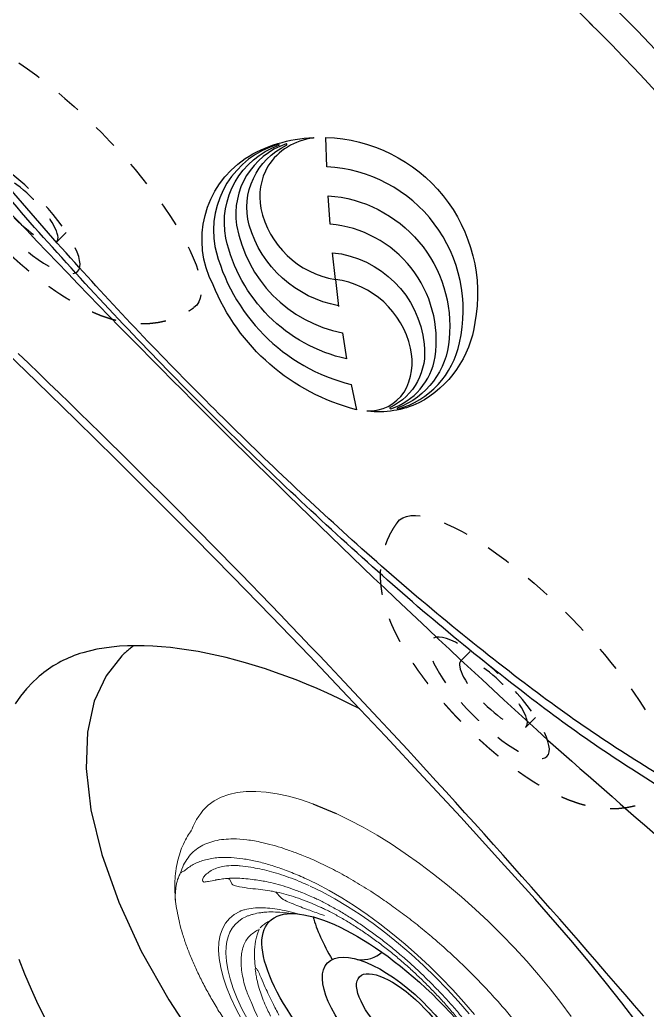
# Model space of a CAD drawing. Extents: x 938 to 1038, y 781 to 934.
# Drawn here: x 1022.779 to 1025.887, y 873.595 to 878.503 of the extents above; entities that cross this region are included whole.
import ezdxf

# ---------------------------------------------------------------- set-up
doc = ezdxf.new("R2010")
doc.units = 0
doc.header["$MEASUREMENT"] = 0
doc.linetypes.add('HIDDEN', pattern=[0.1875, 0.0625, -0.0625, 0.0625])
doc.linetypes.add('SLD-Solid', pattern=[0])
for name, color, linetype in [('1', 4, 'Continuous'), ('1_CYAN', 4, 'Continuous'), ('2', 2, 'Continuous'), ('DIM', 3, 'Continuous')]:
    doc.layers.add(name, color=color, linetype=linetype)

# ---------------------------------------------------------------- blocks, each defined once
blk = doc.blocks.new('MINIHIDDEN')
at = {"layer": '1', "color": 3, "linetype": 'HIDDEN', "ltscale": 2}
for p, q in [((131.4462945068503, 42.80529834674526), (131.5114103910273, 42.79879163845914)), ((131.4005567605983, 42.34757784407161), (131.4656726447753, 42.34107113578551))]:
    blk.add_line(p, q, dxfattribs=at)
at = {"layer": '1', "color": 3, "linetype": 'HIDDEN', "ltscale": 2, "extrusion": (-5.088821375757886e-18, -2.738530061285293e-17, -1)}
blk.add_ellipse((131.6896725948608, 42.54983335326187), major_axis=(-0.09346409016709811, -0.9353418967678265), ratio=0.2875604840019277, start_param=3.096514190688376, end_param=6.328263770081, dxfattribs=at)
at = {"layer": '1', "color": 3, "linetype": 'HIDDEN', "ltscale": 2, "extrusion": (5.950113185854226e-18, 8.308683871567985e-17, -1)}
blk.add_ellipse((131.3942375244912, 42.57935471881918), major_axis=(-0.04049106464417648, -0.40521433567397), ratio=0.2875604840019278, start_param=4.355360367553329, end_param=10.63854567473291, dxfattribs=at)
at = {"layer": '1', "color": 3, "linetype": 'HIDDEN', "ltscale": 2, "extrusion": (4.306459050481783e-19, 2.785076905141347e-17, -1)}
blk.add_ellipse((131.4234256337242, 42.57643809540841), major_axis=(-0.02286887312599209, -0.2288602513368086), ratio=0.2875604840019276, start_param=1.213767713963539, end_param=7.496953021143125, dxfattribs=at)
at = {"layer": '1', "color": 3, "linetype": 'HIDDEN', "ltscale": 2}
blk.add_open_spline([(131.7709212088081, 43.48543621644918), (131.7360623575119, 43.48199886064131), (131.7026269291418, 43.47587104587191), (131.6710231360172, 43.46743705934854), (131.6415082677996, 43.45712121686404), (131.6091481397732, 43.44291519743562), (131.5799200226082, 43.42725729804206), (131.5536548628504, 43.41066767904343), (131.5300924417111, 43.39354026525722), (131.5007016513068, 43.36883152703172), (131.4753061069868, 43.34407502044656), (131.4531461165772, 43.31950068037697), (131.4335876564169, 43.29517944725777), (131.4080378927159, 43.25911036809531), (131.3859424501622, 43.22334125994764), (131.3664246693029, 43.18759780142429), (131.3488889545824, 43.15162836431335), (131.3329305805217, 43.11523021910506), (131.3106162748087, 43.05740591372371), (131.2908275036979, 42.99785832774261), (131.2732112274866, 42.93647541875396), (131.2575845761519, 42.87331329331055), (131.243863331828, 42.80855078371577), (131.2345829888295, 42.75778650127099), (131.2264164931116, 42.70637837224142), (131.2193729991172, 42.65448881186315), (131.2134662244138, 42.60229012554064), (131.2087127395925, 42.5499595995887), (131.2045233060933, 42.48659616275672), (131.2020927752695, 42.42360594207098), (131.2014633799143, 42.36127193812366), (131.2026876743313, 42.2998383879948), (131.2052588170659, 42.24815388210541), (131.2093020163785, 42.19733648969137), (131.2149115874394, 42.14739892970458), (131.2222309230184, 42.09827736510528), (131.231483527232, 42.04980702420093), (131.2438403853086, 41.99866169111174), (131.2594911987342, 41.94734945901188), (131.2796343076274, 41.89505273579533), (131.2982885014, 41.85570403176352), (131.3216465371642, 41.81488125607446), (131.3515135131391, 41.77237506733923), (131.3798419206716, 41.73936075607152), (131.4145189544092, 41.70617844295241), (131.4451517948044, 41.6820986145058), (131.4803239216563, 41.65939511750637), (131.5200978307526, 41.63911123944124), (131.5640894737118, 41.62244053379451), (131.5841829216841, 41.61665277924325)], degree=1, knots=[1.258846176864954, 1.258846176864954, 1.284049785363782, 1.30925339386261, 1.334457002361438, 1.359660610860266, 1.38976431999882, 1.419868029137374, 1.449971738275929, 1.480075447414483, 1.522807016465091, 1.565538585515698, 1.608270154566305, 1.651001723616912, 1.715116318226105, 1.779230912835296, 1.843345507444488, 1.907460102053681, 1.971574696662873, 2.071336734999626, 2.171098773336379, 2.270860811673133, 2.370622850009886, 2.470384888346639, 2.54715961707554, 2.623934345804441, 2.700709074533342, 2.777483803262244, 2.854258531991145, 2.947333969056945, 3.040409406122745, 3.133484843188545, 3.226560280254345, 3.306164335394391, 3.385768390534436, 3.465372445674482, 3.544976500814527, 3.624580555954572, 3.709200410252933, 3.793820264551292, 3.878440118849652, 3.940150456469474, 4.001860794089295, 4.063571131709116, 4.110155533564104, 4.156739935419091, 4.191384198304789, 4.226028461190486, 4.260672724076183, 4.295316986961882, 4.310281904651913, 4.310281904651913], dxfattribs=at)
blk = doc.blocks.new('*E22')
at = {"layer": '1', "color": 3, "linetype": 'SLD-Solid', "lineweight": 15}
blk.add_arc((2.108557158079378, -2.062281653934321), 0.004702238498693764, 145.5763701272719, 153.9577264641117, dxfattribs=at)
blk = doc.blocks.new('MIDJET')
at = {"layer": '1', "color": 3, "linetype": 'SLD-Solid', "lineweight": 15}
for p, q in [((-0.6781520544470823, 1.325847308838661), (-0.7158455762330647, 1.312133774495891)), ((-0.6367995654961618, 1.335238558751698), (-0.6781520544470823, 1.325847308838661)), ((-0.5919542460812863, 1.340270002507836), (-0.6367995654961618, 1.335238558751698)), ((-0.5437959938340668, 1.340921270170654), (-0.5919542460812863, 1.340270002507836)), ((-0.4925182228356348, 1.337189817831913), (-0.5437959938340668, 1.340921270170654)), ((-0.4383267202460246, 1.329090598589275), (-0.4925182228356348, 1.337189817831913)), ((-0.3814391073740637, 1.316656226751604), (-0.4383267202460246, 1.329090598589275)), ((-0.7497288819793368, 1.294153145349298), (-0.7796659567653208, 1.271977501424601)), ((-0.7158455762330647, 1.312133774495891), (-0.7497288819793368, 1.294153145349298)), ((-0.3220836937811669, 1.299936502326787), (-0.3814391073740637, 1.316656226751604)), ((-0.2604987630922011, 1.278998550980475), (-0.3220836937811669, 1.299936502326787)), ((-0.8164400821045064, 1.231706506393635), (-0.8261505989521964, 1.218251254683636)), ((-0.8055365974879933, 1.245695907501343), (-0.8164400821045064, 1.231706506393635)), ((-0.7796659567653208, 1.271977501424601), (-0.8055365974879933, 1.245695907501343)), ((-0.07916177500534616, 1.19913128945926), (-0.1456321948490569, 1.231332416440353)), ((-0.8369244809885998, 1.201993720813363), (-0.8543357425184226, 1.167898360743166)), ((-0.8256040801540365, 1.217790255286275), (-0.8369244809885998, 1.201993720813363)), ((-0.01143703298683363, 1.163116611808704), (-0.07916177500534616, 1.19913128945926)), ((-0.8543357425184226, 1.167898360743166), (-0.860690199243237, 1.151540566126542)), ((0.05727016776930327, 1.123432953348257), (-0.01143703298683363, 1.163116611808704)), ((0.1266839647929601, 1.080239730139184), (0.05727016776930327, 1.123432953348257)), ((0.1965257021402067, 1.033710267848548), (0.1266839647929601, 1.080239730139184)), ((0.2665150688487188, 0.9840313293248926), (0.1965257021402067, 1.033710267848548)), ((0.3363710481846596, 0.9314023328446979), (0.2665150688487188, 0.9840313293248926)), ((-0.6737797578453666, 0.9068527819475065), (-0.6766367541624305, 0.9064904840683994)), ((-0.6625879960889591, 0.8832443342654699), (-0.6737797578453666, 0.9068527819475065)), ((-0.3007123949947683, 0.9108167950045356), (-0.2409272785444472, 0.8820085267368114)), ((0.4058131851186815, 0.8760346807066526), (0.3363710481846596, 0.9314023328446979)), ((-0.4202750229740531, 0.8148805614745953), (-0.4447872383875975, 0.8413058480143718)), ((-0.2748332697441427, 0.8719968570842411), (-0.2143259735345566, 0.8424302796437075)), ((-0.2409272785444472, 0.8820085267368114), (-0.1798898275953889, 0.849391944359823)), ((-0.2143259735345566, 0.8424302796437075), (-0.1525254817430906, 0.8088024284014494)), ((-0.1798898275953889, 0.849391944359823), (-0.117901452170905, 0.813128096480952)), ((0.4745627704948134, 0.8181504921477938), (0.4058131851186815, 0.8760346807066526)), ((-0.1525254817430906, 0.8088024284014494), (-0.08977695034204203, 0.7713009893099496)), ((-0.117901452170905, 0.813128096480952), (-0.05526829267949296, 0.7733960902345842)), ((0.5423437975824257, 0.7579822548841548), (0.4745627704948134, 0.8181504921477938)), ((-0.6229699055955962, 0.7464289431343758), (-0.6508588885094326, 0.7312778413512859)), ((-0.2246613550926, 0.7680182315329631), (-0.223829354241623, 0.7676476453517438)), ((-0.08977695034204203, 0.7713009893099496), (-0.02643099850775599, 0.7301356469915703)), ((-0.05526829267949296, 0.7733960902345842), (0.007700413893431346, 0.7303920254563536)), ((0.6088841041254227, 0.6957714300635729), (0.5423437975824257, 0.7579822548841548)), ((-0.9309539631790003, 0.7360556487170413), (-0.9311523786757618, 0.7356601663352222)), ((-0.6941831967642074, 0.6881435222963859), (-0.7093486174689474, 0.6604288755529097)), ((-0.6746460255915423, 0.7118089483820285), (-0.6941831967642074, 0.6881435222963859)), ((-0.6508588885094326, 0.7312778413512859), (-0.6746460255915423, 0.7118089483820285)), ((-0.2040564612450879, 0.726243413797107), (-0.2291038460963861, 0.7341721511737518)), ((-0.02643099850775599, 0.7301356469915703), (0.03715857932485278, 0.6855362141791375)), ((0.007700413893431346, 0.7303920254563536), (0.0706936729465113, 0.6843283905744642)), ((0.6739166695817715, 0.6317677685088796), (0.6088841041254227, 0.6957714300635729)), ((-0.7093486174689474, 0.6604288755529097), (-0.7200479897698528, 0.6288376527769088)), ((0.03715857932485278, 0.6855362141791375), (0.1006365285862501, 0.6377519199917145)), ((0.0706936729465113, 0.6843283905744642), (0.1334003852071248, 0.635432600998314)), ((-0.7262145902071779, 0.5935665703607214), (-0.7278100417460323, 0.5548352702607531)), ((-0.7200479897698528, 0.6288376527769088), (-0.7262145902071779, 0.5935665703607214)), ((0.1006365285862501, 0.6377519199917145), (0.1636482554960139, 0.5870496571647834)), ((0.1334003852071248, 0.635432600998314), (0.1955109077239854, 0.5839461574314271)), ((0.7371803569579569, 0.5662282756701273), (0.6739166695817715, 0.6317677685088796)), ((-0.7278100417460323, 0.5548352702607531), (-0.7248244592766753, 0.5128849674311624)), ((-0.6917068391101537, 0.5399770882875572), (-0.6904048244634993, 0.5716342310971925)), ((-0.6891811366204763, 0.5001690216979142), (-0.6917068391101537, 0.5399770882875572)), ((0.1636482554960139, 0.5870496571647834), (0.2258417651508964, 0.5337126929966018)), ((0.1955109077239854, 0.5839461574314271), (0.2567185059078696, 0.5301232676291505)), ((0.7984212499144263, 0.4994159295572871), (0.7371803569579569, 0.5662282756701273)), ((-0.7248244592766753, 0.5128849674311624), (-0.7172763522214183, 0.4679768748838313)), ((-0.6823127846873547, 0.457527795635869), (-0.6891811366204763, 0.5001690216979142)), ((0.2258417651508964, 0.5337126929966018), (0.2868696220712934, 0.4780389346494616)), ((0.2567185059078696, 0.5301232676291505), (0.3167209534576969, 0.4742297461524032)), ((0.8573934019050995, 0.4315990789865936), (0.7984212499144263, 0.4994159295572871)), ((-0.7172763522214183, 0.4679768748838313), (-0.7052127352972022, 0.4203906585029813)), ((-0.6711443371417687, 0.4123173900796644), (-0.6823127846873547, 0.457527795635869)), ((-0.5468986608557316, 0.4601842070950255), (-0.5448279632985873, 0.4650252850706664)), ((0.2868696220712934, 0.4780389346494616), (0.3463909292820162, 0.4203394049225579)), ((0.3167209534576969, 0.4742297461524032), (0.3752219207555427, 0.4165416140557454)), ((-0.7052127352972022, 0.4203906585029813), (-0.6887088037560503, 0.3704226755281752)), ((-0.6557449093210366, 0.3648176696784589), (-0.6711443371417687, 0.4123173900796644)), ((0.3463909292820162, 0.4203394049225579), (0.4040732020937412, 0.3609363981163511)), ((0.3752219207555427, 0.4165416140557454), (0.4319324777305837, 0.3573437722756978)), ((0.9138601952750065, 0.3630498857439477), (0.8573934019050995, 0.4315990789865936)), ((-0.6887088037560503, 0.3704226755281752), (-0.6678672599776689, 0.3183840844563548)), ((-0.636209824535797, 0.3153226684343338), (-0.6557449093210366, 0.3648176696784589)), ((0.4040732020937412, 0.3609363981163511), (0.4595941649500119, 0.3001618132641966)), ((0.4319324777305837, 0.3573437722756978), (0.4865726141307931, 0.2969285223536389)), ((0.9675948742838472, 0.2940435458692718), (0.9138601952750065, 0.3630498857439477)), ((-0.6678672599776689, 0.3183840844563548), (-0.6428179924394186, 0.2645989795892376)), ((-0.6126599751229804, 0.264138779049901), (-0.636209824535797, 0.3153226684343338)), ((0.4595941649500119, 0.3001618132641966), (0.5126436852019083, 0.2383551154191537)), ((0.4865726141307931, 0.2969285223536389), (0.5388725386271744, 0.2355942031767171)), ((-0.6428179924394186, 0.2645989795892376), (-0.6137168562472297, 0.2094022548305645)), ((-0.5852412625829331, 0.2115828995320612), (-0.6126599751229804, 0.264138779049901)), ((1.018381737512414, 0.2248571161156718), (0.9675948742838472, 0.2940435458692718))]:
    blk.add_line(p, q, dxfattribs=at)
for centre, major_axis, ratio, start_param, end_param in [((-0.6815768399562643, 0.9055450205197246), (0.004680534295793202, -0.004606837395196052), 0.7000000000005552, 1.120630818526667, 1.843928714060351), ((-0.6788823279823504, 0.905839848704943), (0.004850412880523252, -0.004774041173101661), 0.7000000000009405, 1.126373902737729, 1.762963117534141), ((-0.6781629943863976, 0.9059485700923631), (0.004551870843195905, -0.004480199800571625), 0.699999999999245, 1.115946250348523, 1.807289989993341), ((-0.6704440789167236, 0.8971943589971687), (0.00799677930934878, -0.007870866796768477), 0.699999999967005, 2.477545029303428, 2.524721049010566), ((-0.6602028831344882, 0.8752907333324487), (5.952596348795852e-05, -0.007501533223001199), 0.9999999997322832, 3.376626565747556, 3.425002859041004), ((-0.4277623174416902, 0.8207920025155744), (0.00684070522326299, -0.006732995559682467), 0.6999999999699413, 0.1552751670004129, 0.2729475405901056), ((-0.4123454982996577, 0.4600209785797489), (0.2294618658224988, -0.2258488961816193), 0.7000000000000282, 2.864732198851961, 3.679689753706713)]:
    blk.add_ellipse(centre, major_axis=major_axis, ratio=ratio, start_param=start_param, end_param=end_param, dxfattribs=at)
at = {"layer": '1', "color": 3}
for centre, major_axis, ratio, start_param, end_param in [((0.1192344720720726, 0.1195088801366637), (0.5967276637128429, -0.576215286447689), 0.3644955798513458, 3.146562833120037, 9.429748140299623), ((0.3609887589327627, 0.3356866112881249), (0.5967276637128462, -0.5762152864477543), 0.364495579851353, 3.679415963998016, 4.068187139904578), ((0.1467084844990723, 0.1648701414983407), (0.335007496412527, -0.3265217946949104), 0.4082116169557454, 3.144741794582911, 9.427927101762497), ((-0.09133905297336042, 0.7149628302830706), (0.1722656439131815, -0.169553251858845), 0.700000000000027, -0.7252667287430151, -0.007908137019935868), ((0.1902426787997413, 0.2061563679601193), (0.2204798541199463, -0.2161642147788002), 0.371973248469353, 3.142643758382526, 9.425829065562112)]:
    blk.add_ellipse(centre, major_axis=major_axis, ratio=ratio, start_param=start_param, end_param=end_param, dxfattribs=at)
at = {"layer": '1', "color": 3, "linetype": 'SLD-Solid', "lineweight": 15}
for points, knots in [([(-0.8627474807842503, 1.147998920770704), (-0.8693700168802678, 1.138574965710745), (-0.8843186351193282, 1.117302887393464), (-0.9029738958443261, 1.080487820955881), (-0.9194864101341196, 1.038484975745078), (-0.9319132790559053, 0.9936493108959752), (-0.9404073689651113, 0.9462255221802707), (-0.9447989615211014, 0.8962405338462958), (-0.9454309978385993, 0.8444482626395171), (-0.9424836849697513, 0.8086564130909295), (-0.94102014886154, 0.790883388466554)], [0, 0, 0, 0, 0.1000144248374281, 0.2257560296564782, 0.3519620618449764, 0.4790519246353268, 0.6074394963084845, 0.7375219066617311, 0.8696622366516151, 0.9999999999999999, 0.9999999999999999, 0.9999999999999999, 0.9999999999999999]), ([(-0.9178553953320048, 0.9348992362653519), (-0.9127900163126554, 0.9491387112250607), (-0.9026222451009431, 0.977721710248943), (-0.8805855336192465, 1.012662912017745), (-0.854206065256264, 1.042029050374737), (-0.8232765620921967, 1.065577637907964), (-0.7875061616945089, 1.083745911450421), (-0.7473635839657788, 1.096525466963584), (-0.7033963259287148, 1.103968918319381), (-0.6509216424041071, 1.106440618702209), (-0.5881205115555019, 1.102277195232986), (-0.5052442627204599, 1.087727199070912), (-0.4239867990835364, 1.064980510547485), (-0.3587389498939757, 1.041934522040108), (-0.3309902547189338, 1.031207537771095), (-0.3228083809194899, 1.028044620344389)], [0, 0, 0, 0, 0.07537897948530542, 0.1513087598485489, 0.223328929139492, 0.295350195672495, 0.3691040824939862, 0.4428624058644273, 0.5147290521308584, 0.5869674127249346, 0.6821191269308488, 0.7780713045951788, 0.9079992185455765, 0.972873002548, 1, 1, 1, 1]), ([(-0.8958560664850097, 0.9480931264753849), (-0.8930526952794864, 0.9506446943238274), (-0.8771619198370928, 0.9651081344937751), (-0.8427258641114577, 0.986567270707809), (-0.7864918965745389, 1.005896056742486), (-0.7266385947137906, 1.014078541613813), (-0.6663692365216178, 1.013840593850759), (-0.6080666352889921, 1.007916923912163), (-0.5457029069364552, 0.9961874147309828), (-0.4798512785431228, 0.979014983621397), (-0.4107065998673889, 0.956109807580205), (-0.3509421441799674, 0.9329598010872218), (-0.3139851983780062, 0.9166714372530151), (-0.3016718030188485, 0.9112444448624899)], [0, 0, 0, 0, 0.02671159342247816, 0.1514133882616352, 0.2764465471703175, 0.4011593237448561, 0.4934978756194137, 0.585835892512467, 0.6780752214310576, 0.7703176610676958, 0.8622843830928777, 0.9541156120639899, 1, 1, 1, 1]), ([(-0.3228083809194899, 1.028044620344389), (-0.312420742817622, 1.023911319705448), (-0.2757162745980111, 1.009306401777437), (-0.2109070261829515, 0.9800873164124795), (-0.1269124447858516, 0.9372359922766549), (-0.04044499116479017, 0.8878186385365581), (0.04226150083716362, 0.8356763787241022), (0.1196630580554867, 0.7827592089527684), (0.1918302540250494, 0.7300254021569685), (0.2640190638505686, 0.6737918826011935), (0.3401036148975081, 0.6107799725642593), (0.4190022486309104, 0.5410502700264459), (0.5006461251433905, 0.463800897264278), (0.5802205103926781, 0.3831289221971588), (0.6507180946088909, 0.3063629292004464), (0.7122431984861777, 0.2352377519817139), (0.7470955837410784, 0.1919400777168079), (0.764558285007567, 0.1702458853195878)], [0, 0, 0, 0, 0.02936692012341424, 0.1037673026158927, 0.1781676561717678, 0.2547294059944991, 0.3312911512215466, 0.3933059458810084, 0.4553207315038745, 0.5185676568654695, 0.5818146106266968, 0.656274788192156, 0.7307350024676587, 0.8073586783976775, 0.8839824166536006, 0.9418696773600741, 1, 1, 1, 1]), ([(-0.9416571431792207, 0.8399092718010621), (-0.9408688441314013, 0.8511691252368507), (-0.9390449190075216, 0.8772215854410916), (-0.9301064727070099, 0.9085674082864159), (-0.9211675727216146, 0.9277802145998066), (-0.9178553953320048, 0.9348992362653519)], [0, 0, 0, 0, 0.323929972377879, 0.7494922347334615, 1, 1, 1, 1]), ([(-0.9178553953320048, 0.9348992362653519), (-0.9139474881211456, 0.9383850882403806), (-0.9080630364040161, 0.943634017279237), (-0.8989253491364693, 0.9469719418908795), (-0.8958560664850097, 0.9480931264753849)], [0, 0, 0, 0, 0.664107277740027, 1, 1, 1, 1]), ([(-0.7972063267891372, 0.9223448504070291), (-0.7906460971790352, 0.9285854331885446), (-0.7775268503931159, 0.9410654453931215), (-0.7524780027408724, 0.9554536593593781), (-0.723373950786609, 0.9660369580669794), (-0.6869888263599861, 0.9728607147295065), (-0.6520796511685703, 0.9742228494979059), (-0.6117601125132808, 0.9721336067401012), (-0.5864687470666041, 0.968108061553437), (-0.5686126327046424, 0.9652659613365273)], [0, 0, 0, 0, 0.1441017023746246, 0.2881767724736586, 0.4319440977470484, 0.5757118405730505, 0.7575254025222544, 0.828808999989974, 1, 1, 1, 1]), ([(-0.5684767364222978, 0.9652452502350712), (-0.5388160456191002, 0.9597450101446441), (-0.4942970776828162, 0.9514894703848995), (-0.4297787961067812, 0.9324235311391504), (-0.3798462657429269, 0.9154163111188183), (-0.3368996625692589, 0.8987612810238517), (-0.3031762184767075, 0.8846287374045403), (-0.2867252947938823, 0.8773309394024693), (-0.2791472813771279, 0.8739692551445728)], [0, 0, 0, 0, 0.3370083191286239, 0.5058298423696197, 0.6746776265665427, 0.843512699596241, 0.9279151198515014, 1, 1, 1, 1]), ([(-0.799747252088963, 0.8912188981858264), (-0.8001514312033748, 0.8913802302356828), (-0.8010457170249339, 0.8917371931751603), (-0.8024533551725526, 0.8925051547793856), (-0.8039027607163121, 0.893562467380292), (-0.8054088385562252, 0.8950983527771541), (-0.8074036456639959, 0.8984426765486404), (-0.8078474006174616, 0.9045711077863814), (-0.8054166324777654, 0.912277899149089), (-0.8008792914456961, 0.9183019211647405), (-0.7979519442325369, 0.921524129586814), (-0.7972063267891372, 0.9223448504070291)], [0, 0, 0, 0, 0.01601980864586571, 0.03544539345380793, 0.05487115266753625, 0.08077982296896563, 0.1271703537338176, 0.2748868557463746, 0.5838063736992333, 0.893992340161141, 1, 1, 1, 1]), ([(-0.7998931669075162, 0.8915583330805248), (-0.7927630858788817, 0.8927054205766041), (-0.773957212611819, 0.8957309096265931), (-0.7547772963582275, 0.8994284905880221), (-0.7428692762334848, 0.9017241663313058)], [0, 0, 0, 0, 0.3791411825114671, 1, 1, 1, 1]), ([(-0.7428692762334848, 0.9017241663313058), (-0.7424809796107894, 0.9017918925614339), (-0.7413290901758813, 0.9019928037319289), (-0.7393994125754801, 0.9023233106647552), (-0.7363091311073688, 0.9028458694428707), (-0.7308525699242665, 0.9037451589231011), (-0.7216411395105666, 0.905205038250557), (-0.7136856542535384, 0.9063299255281123), (-0.7090290756131168, 0.9069883550142208)], [0, 0, 0, 0, 0.03591905062792195, 0.1065545578105673, 0.1771948310814762, 0.3184871161217372, 0.6010905387024296, 1, 1, 1, 1]), ([(-0.7089640162141109, 0.9068773646930026), (-0.6993776677416434, 0.9080591514670147), (-0.6791304537874936, 0.9105551894245423), (-0.643717931583744, 0.9112198144137835), (-0.6036869938558027, 0.9094541322908043), (-0.5640802188817844, 0.9056229519025152), (-0.5362805045120425, 0.9012209840906138), (-0.5242984400867527, 0.8993236745996143)], [0, 0, 0, 0, 0.1934118295119319, 0.4085028522215886, 0.6212374047917513, 0.8367480414614441, 1, 1, 1, 1]), ([(-0.5223620664027351, 0.898776576535198), (-0.5126176013709056, 0.8973093650837853), (-0.4879863773173483, 0.8936006736496296), (-0.4455637887791113, 0.8835556581488646), (-0.3957807899049897, 0.8691658730114398), (-0.3437137785505371, 0.8510099827112896), (-0.2976612871237165, 0.8328826395176776), (-0.2682612637055684, 0.8196458718897333), (-0.2575381435445649, 0.8148180032925154)], [0, 0, 0, 0, 0.1256718620403369, 0.3176625685486181, 0.5086256390140966, 0.6987147429268864, 0.8901117196953342, 1, 1, 1, 1]), ([(-0.3016730831396117, 0.9112499453356975), (-0.3016533855077626, 0.9112411573364767), (-0.3015261441742183, 0.9111843892564195), (-0.3013988828670549, 0.9111276120173386), (-0.3012913222837597, 0.9110796241953381)], [0, 0, 0, 0, 0.1548052924066076, 1, 1, 1, 1]), ([(-0.3012913798290668, 0.9110798904779074), (-0.3012703334082687, 0.9110703330492669), (-0.3010773657604062, 0.9109827041577603), (-0.3008843548055182, 0.9108949648451841), (-0.3007123949947683, 0.9108167950045356)], [0, 0, 0, 0, 0.1090670950234722, 1, 1, 1, 1]), ([(-0.9315483331762451, 0.7377437195467991), (-0.9348092806183104, 0.7531457910281603), (-0.9414885825407708, 0.7846933972019485), (-0.9440116624329917, 0.8188050756519374), (-0.942043328082363, 0.8364477915296789), (-0.9416571431792207, 0.8399092718010621)], [0, 0, 0, 0, 0.4340011518166794, 0.8889516863392902, 1, 1, 1, 1]), ([(-0.6621663055016711, 0.8832120481493604), (-0.6619509102705621, 0.882795117395915), (-0.6617015103311346, 0.8823123652749132), (-0.6610576249981364, 0.8813986882626068), (-0.659942115384581, 0.8801075436932422), (-0.656565229979563, 0.877417110557829), (-0.6439769651738914, 0.8715616687025687), (-0.6155489729055645, 0.866316621567293), (-0.5725023766878792, 0.8602967603374623), (-0.5365687813132922, 0.8563141282864848), (-0.5193468434248771, 0.8544053673874146)], [0, 0, 0, 0, 0.006241481881788279, 0.007226832253902155, 0.01458706256182928, 0.02858929375350081, 0.0704493351901226, 0.26225781370699, 0.6464214065538634, 1, 1, 1, 1]), ([(-0.5193507806368558, 0.8544279448320538), (-0.5192579110659068, 0.854419166788773), (-0.5054136919455203, 0.8531106094925889), (-0.4894251124763187, 0.8504912568168947), (-0.4730224316249831, 0.8476424744233242), (-0.4722658229980539, 0.84751106826144)], [0, 0, 0, 0, 0.006400735406424715, 0.9541681154365437, 1, 1, 1, 1]), ([(-0.4700362616823668, 0.8468620378473304), (-0.4672529390692617, 0.8464953917975748), (-0.4503910798619444, 0.8442741853730098), (-0.4168207650756841, 0.8366724213566528), (-0.3697795182620354, 0.824005504105898), (-0.3201502523276218, 0.807378473301597), (-0.2719504216183424, 0.788947542765456), (-0.2392911817573236, 0.7743763080979136), (-0.2246143570601049, 0.7678281012888419)], [0, 0, 0, 0, 0.03960790484329149, 0.2399516720842665, 0.4393013143043341, 0.6362561632267278, 0.8365361671082376, 1, 1, 1, 1]), ([(-0.2291038460963861, 0.7341721511737518), (-0.2503753662419896, 0.7420343845404744), (-0.2977919517879641, 0.7595601776414753), (-0.354358908613122, 0.7804920070541641), (-0.3946365693913449, 0.7982303334165266), (-0.4123706026622216, 0.8076973937252916), (-0.4186503302178721, 0.8134041166312898), (-0.4202750229740531, 0.8148805614745953)], [0, 0, 0, 0, 0.3223271387977175, 0.7185030616512978, 0.8922651605800004, 0.972126814158207, 1, 1, 1, 1]), ([(-0.2570248553791217, 0.814722497050937), (-0.2497687162646187, 0.8113653538164982), (-0.2254758149928477, 0.8001259401472538), (-0.1831329154553316, 0.7784949511988657), (-0.1298112535971399, 0.7487397926558117), (-0.07565086917905717, 0.7157859902984853), (-0.02096757028096619, 0.6798795937716733), (0.03397003352642969, 0.6411711322699603), (0.08887859042798141, 0.5998567641925092), (0.1434783977758798, 0.5561395220733516), (0.1974904994793292, 0.5102379245612667), (0.2506397150656099, 0.462382116260116), (0.3026552205321522, 0.4128132449955046), (0.353273625537021, 0.3617820556615925), (0.4022337243809986, 0.3095481666674971), (0.4493030203434785, 0.2563773631499799), (0.4941866708692046, 0.2025435800211), (0.5331650670254149, 0.1530249364967915), (0.5563009680069229, 0.1215342199461702), (0.566132189530208, 0.1081527566271774)], [0, 0, 0, 0, 0.02627491320909692, 0.08796604674192407, 0.1496976231393439, 0.2114644510409171, 0.2732674375312716, 0.335104743661679, 0.3969728185703528, 0.4588669698473788, 0.5207819703564909, 0.5827122116655061, 0.644651889205555, 0.7065950291543428, 0.7685348599167549, 0.8304642359526179, 0.8923770672691675, 0.9542674005430976, 1, 1, 1, 1]), ([(-0.3351120359770263, 0.7338910596067194), (-0.3437177311162287, 0.736381067531255), (-0.3703897936563294, 0.74378275453833), (-0.413232437555024, 0.7533543053973659), (-0.4624238343876925, 0.7612222872909911), (-0.5107212107590442, 0.7648872686583701), (-0.5571402141147317, 0.7635645337371244), (-0.5892985716260171, 0.7577908843266528), (-0.6086556882360838, 0.7519540152640758), (-0.6163190913564804, 0.7491451172374184), (-0.6208292490374987, 0.747383810723818), (-0.622267142869724, 0.7467315043375891), (-0.6222673196115096, 0.7467314241579572)], [0.158951885381693, 0.158951885381693, 0.158951885381693, 0.158951885381693, 0.2189082280711251, 0.346757998641039, 0.4751575172598321, 0.6035614685310303, 0.7545959878653172, 0.9056690489778593, 0.9433962239604446, 0.9811215494509715, 0.9999976795149366, 1, 1, 1, 1]), ([(-0.5879490818598612, 0.7219608474981527), (-0.5879470017094945, 0.7219616972817846), (-0.5828774111232491, 0.724032727879532), (-0.5724440401978512, 0.7280005263370413), (-0.5501974478796825, 0.7345803497103702), (-0.5259855631338795, 0.7393423579337508), (-0.4934205815252852, 0.7429478772403257), (-0.4585535798608404, 0.7441685873330357), (-0.4147699372589102, 0.7416907050754844), (-0.3843058449318164, 0.7378523596196942), (-0.3694423083011102, 0.7353691719007429)], [0, 0, 0, 0, 3.056722786278923e-05, 0.07449621570486083, 0.148969485248665, 0.2980039036390164, 0.3724874388840495, 0.5215575417545487, 0.6706686625457073, 0.8040319994901184, 0.8040319994901184, 0.8040319994901184, 0.8040319994901184]), ([(-0.2239947855306355, 0.7676419735411457), (-0.2169687179010111, 0.764363910369326), (-0.1935740439885336, 0.7534489543780012), (-0.1528059768785397, 0.7323932947869309), (-0.1015258011372282, 0.7033997765883981), (-0.04944531643729988, 0.6712336378307953), (0.003107583364354127, 0.6361493476121325), (0.05585155892038784, 0.598308172288057), (0.108490939973592, 0.5579181993732334), (0.1607342139032113, 0.515195361665107), (0.2122913042989154, 0.4703719251163676), (0.2628767186369885, 0.4236923298375643), (0.3122106374053715, 0.375412481201991), (0.360020857981425, 0.3257986140607727), (0.4060422691382399, 0.2751255050767298), (0.4500276661839706, 0.223673936539214), (0.4909836860164418, 0.1726453293239985), (0.518545105891846, 0.1360814949106697), (0.5324044986945182, 0.1169248361366328), (0.5343616711127481, 0.1142196033236331)], [0, 0, 0, 0, 0.02755396033081172, 0.09174632965644011, 0.1559860185563087, 0.2202674027794637, 0.2845909535395793, 0.3489539635118629, 0.4133516745822353, 0.4777782021506181, 0.5422269424155356, 0.6066909494717849, 0.6711630292012192, 0.735635925229539, 0.8001000946344511, 0.8645480067847848, 0.9289722376925157, 0.9899697209469013, 1, 1, 1, 1]), ([(-0.9313038842495303, 0.736094101033629), (-0.9282499727913773, 0.7206491691769372), (-0.9216536696215201, 0.6872888526253007), (-0.9067292865317995, 0.6337851907925369), (-0.8876445274059463, 0.5762896775525093), (-0.8647170830663242, 0.5172196844836776), (-0.8380605706115887, 0.4565704803395789), (-0.8077109937204909, 0.3945090018544164), (-0.7737875303893276, 0.3312789022876643), (-0.7364032522057613, 0.267136934499149), (-0.6957500272380059, 0.2023502385388127), (-0.6518401150247257, 0.1372301655632526), (-0.6123624986824581, 0.0816974807819264), (-0.5865337488119025, 0.04810587311457937), (-0.5773258994127346, 0.03613059494482229)], [0, 0, 0, 0, 0.0745907463544915, 0.1611124563899107, 0.2469957864890458, 0.3333241755662856, 0.4202301692129061, 0.5076746892349252, 0.5956054262099864, 0.6839552782688247, 0.7726432798483185, 0.8615762599276775, 0.9506524722162722, 1, 1, 1, 1]), ([(-0.5008949979793229, 0.6836606269242651), (-0.4935780570180128, 0.6886158802566911), (-0.4842705404212708, 0.6949192115089602), (-0.4738729085511935, 0.7002898745966206), (-0.4715978307668252, 0.7013930257448635)], [0, 0, 0, 0, 0.3572691388731139, 0.4544642982825263, 0.4544642982825263, 0.4544642982825263, 0.4544642982825263]), ([(-0.5324517645944695, 0.6553130503982914), (-0.5483313968731096, 0.6453505182074224), (-0.5800906539151356, 0.6254254585406187), (-0.6076191331671481, 0.5755554715096309), (-0.6195485867215496, 0.5127059693234344), (-0.6133718135009758, 0.4367232462106045), (-0.5953137724036281, 0.3620141901739089), (-0.572816643554134, 0.3104037662829029), (-0.5641524029332743, 0.2905272240748928)], [0, 0, 0, 0, 0.17773513874898, 0.3554701933818501, 0.533205302693765, 0.7109404081531133, 0.8886754894688256, 1, 1, 1, 1]), ([(-0.5280126361111428, 0.6583119535683721), (-0.5280074059394906, 0.658314118004057), (-0.5272682467317793, 0.658620009029022), (-0.5263955083499567, 0.6578487031901545), (-0.5294692196364963, 0.6506666559697436), (-0.5352535430360703, 0.6355557715331628), (-0.5447470867046746, 0.6050715832652003), (-0.5479347513695956, 0.575064832144264), (-0.5500567188936998, 0.5550899106653588)], [0, 0, 0, 0, 0.0002570919871973192, 0.03633378078466603, 0.1442525569552796, 0.3582348148621207, 0.5727891656995621, 1, 1, 1, 1]), ([(-0.5010184387608518, 0.6835384602131285), (-0.5042141107946421, 0.6811415423195797), (-0.511756239990909, 0.6754845586757767), (-0.5182439624818329, 0.6689157841646676), (-0.5219827751108852, 0.6651302620290096)], [0, 0, 0, 0, 0.4237095322324372, 1, 1, 1, 1]), ([(-0.5500567188936998, 0.5550899106653588), (-0.5505566306299201, 0.5409943603831806), (-0.5515607700369287, 0.512681567392633), (-0.5470600799267586, 0.4808451742914315), (-0.5448000625673615, 0.4648585590595502)], [0, 0, 0, 0, 0.4978509286200026, 0.9999999999999999, 0.9999999999999999, 0.9999999999999999, 0.9999999999999999]), ([(-0.4709349926530635, 0.227837636474689), (-0.4806886310215006, 0.2478620625409178), (-0.5037391730968039, 0.2951853134281492), (-0.5255033201890953, 0.3559994911726108), (-0.5378136620907128, 0.4041141394960306), (-0.5427603652635327, 0.4320064799552057), (-0.5449174259394738, 0.4473727490040886), (-0.5458771750772939, 0.4556147651923368), (-0.5464818408871253, 0.4590368229166302), (-0.5466886230585501, 0.4602070900550075)], [0, 0, 0, 0, 0.230758336507723, 0.5453457001345339, 0.7494304883578539, 0.8725778379870268, 0.9426782532983691, 0.9803972457847168, 1, 1, 1, 1]), ([(-0.5446329154160026, 0.4649785253418486), (-0.5446223185778791, 0.4649760563614649), (-0.5432828288192653, 0.4646639657251654), (-0.5401870567212512, 0.462218861628557), (-0.5350283240682501, 0.4548083050089673), (-0.5272629756440566, 0.4396108108675492), (-0.5148409442459325, 0.4112020927563975), (-0.4936443697834036, 0.3617807974448795), (-0.4650112544305713, 0.299825737546243), (-0.4395311510872091, 0.2522964074360061), (-0.4288526141443327, 0.2323771904449075)], [0, 0, 0, 0, 0.0001996415658370069, 0.02523562501053341, 0.06732255726586947, 0.1410726744575282, 0.2667480050917372, 0.4705019978265764, 0.7780910108099706, 1, 1, 1, 1]), ([(-0.5641524029332743, 0.2905272240748928), (-0.5595377876061534, 0.2789184141674355), (-0.5425730489346137, 0.2362408749996234), (-0.4978229135822829, 0.1561317487632152), (-0.4510322641154048, 0.0876633130036879), (-0.4276369375111742, 0.05342909238642335)], [0, 0, 0, 0, 0.1574155462062406, 0.5787077394145771, 1, 1, 1, 1])]:
    blk.add_open_spline(points, degree=3, knots=knots, dxfattribs=at)
at = {"layer": 'DIM'}
blk.add_line((-0.2604987630922011, 1.278998550980475), (-0.1456321948490569, 1.231332416440353), dxfattribs=at)
at = {"xscale": 0.4033039403454444, "yscale": 0.5761484862077708, "zscale": 0.4033039403454455, "rotation": 225.4546423772133}
blk.add_blockref('*E22', (0.6414003868535971, 0.6637695992862263), dxfattribs=at)
blk = doc.blocks.new('Pillow07')
at = {"layer": '1_CYAN', "color": 4, "linetype": 'Continuous'}
blk.add_lwpolyline([(-2.358332637180531, -0.8695079955767184, -0.006602996200458367), (-5.744514135863909, -0.6163989818215185, -0.02192391035929798), (-6.177957016214016, -0.5535872521422469, -0.08150182780648879), (-6.68289164490028, -0.382481128966683, -0.1551490614242185), (-7.056997164799462, -0.002437467740469046, -0.08301324800163974), (-7.178174548866263, 0.3004017295318704, -0.1363264164371228), (-7.125374036986983, 1.034083846296076, -0.09677777535910637), (-6.56520503488024, 1.943802600401373, -0.1273971405966904), (-4.291248621533974, 3.344006963225443, -0.1868719742021929), (-3.257582251125974, 3.279550644586543, 0.06562460973818743), (-1.709945417316053, 2.868126927913902, 0.07143538561792971), (1.709945417191786, 2.868126927913902, 0.06562460973818743), (3.257582251001708, 3.279550644586543, -0.1868719742021929), (4.291248621409707, 3.344006963225443, -0.1273971405966904), (6.565205034755973, 1.943802600401373, -0.09677777535910637), (7.125374036862716, 1.034083846296076, -0.1363264164371228), (7.178174548741996, 0.3004017295318704, -0.08301324800163974), (7.056997164675195, -0.002437467740469046, -0.1551490614242231), (6.682891644776014, -0.382481128966683, -0.08150182780648879), (6.177957016089749, -0.5535872521422469, -0.02192391035929798), (5.744514135739642, -0.6163989818215185, -0.006602996200458367), (2.358332637056265, -0.8695079955767184, -0.02343007855325684)], format="xyb", close=True, dxfattribs=at)
at = {"layer": '1_CYAN', "color": 3, "linetype": 'Continuous'}
for points in [[(-7.051163778244755, -0.007079276162722081, -0.03591737549698248), (-7.097397781453235, 0.1056543396549365, -0.1503560734260987), (-7.089471114436186, 0.8266189995389954, -0.1143340699437894), (-6.56520503488024, 1.701717184811375, -0.1267303328496054), (-4.367304319811396, 3.088481907028466, -0.1943661601658796), (-3.357180362575249, 3.078676457293334, 0.06960570520592149), (-1.709945417316057, 2.626041512323908, 0.07363558018324017), (1.709945417191786, 2.626041512323905, 0.06960570520592149), (3.357180362450983, 3.078676457293334, -0.1943661601658796), (4.367304319687129, 3.088481907028466, -0.1267303328496054), (6.565205034755973, 1.701717184811375, -0.1143340699437894), (7.08947111431192, 0.8266189995389954, -0.1503560734260987), (7.097397781328969, 0.1056543396549365, -0.03444326481724119), (7.053375261378093, -0.002593791518716415)], [(-5.744514135863913, -0.6163989818215203, -0.0342899946579013), (-6.273740710805676, -0.5162510241566487, -0.08753348994267941), (-6.707603824822186, -0.3266142485300723, -0.1327133939378686), (-6.986084395562745, -0.005663430297600414, -0.1791667595588544), (-7.021017591873676, 0.7611450835314191, -0.1028298345883724), (-6.56520503488024, 1.57251384339499, -0.1300031297064886), (-4.366315077424517, 2.937651080853911, -0.1822011008301986), (-3.385000064668414, 2.942023122081988, 0.06518857687386483), (-1.709945417316092, 2.496838170907505, 0.07146652211519136), (1.709945417191786, 2.49683817090752, 0.06518857687386483), (3.385000064544148, 2.942023122081988, -0.1822011008301986), (4.36631507730025, 2.937651080853911, -0.1300031297064886), (6.565205034755973, 1.57251384339499, -0.1028298345883724), (7.021017591749409, 0.7611450835314191, -0.1791667595588544), (6.986084395438478, -0.005663430297600414, -0.1327133939378686), (6.707603824697919, -0.3266142485300723, -0.08753348994267941), (6.273740710681409, -0.5162510241566487, -0.0342899946579013), (5.744514135739646, -0.6163989818215203)], [(-0.01360897717285781, 1.928558792412458, 0.08209703800639419), (-2.745349856193506, 1.505664389535694, 0.08174929958260185), (-3.889000322454212, 0.9170955749335796, 0.1099701236300622), (-4.213184032890748, 0.536875066301544, 0.2888241722389255), (-4.199554493043703, 0.04483056997218071, 0.1288478413474813), (-3.809560411121662, -0.3106008962319216, 0.06428203222644428), (-3.022720976395302, -0.615183277198593, 0.02990363876236826), (-2.156928119801993, -0.7817822069823581, 0.02006079621100564), (-1.103681963165339, -0.8786280019467441, 0.01381063576871573), (-6.213340952854196e-11, -0.9071345399482809, 0.01381063576871573), (1.103681963041073, -0.8786280019467441, 0.02006079621100564), (2.156928119677726, -0.7817822069823581, 0.02990363876236826), (3.022720976271035, -0.615183277198593, 0.06428203222644428), (3.809560410997396, -0.3106008962319216, 0.1288478413474813), (4.199554492919436, 0.04483056997218071, 0.2888241722389255), (4.213184032766481, 0.536875066301544, 0.1099701236300622), (3.889000322329945, 0.9170955749335796, 0.08174929958260185), (2.74534985606924, 1.505664389535694, 0.08209703800639419), (0.01360897704859099, 1.928558792412458)], [(0.01096151231710607, 1.790290961379021, 0.06993110146539012), (-2.481876919775928, 1.457117973473327, 0.08557635387169997), (-3.783493626740082, 0.8636375951691502, 0.09253399938566992), (-4.083442666465093, 0.5588491166336738, 0.3287124944232488), (-4.083168309033987, 0.02675126379080695, 0.11097266960697), (-3.714680116115275, -0.28535647703678, 0.06264652916937939), (-2.922706379050712, -0.587930297133628, 0.03021099770298248), (-2.046630068538594, -0.7562139328814315, 0.01989552064965129), (-1.00366736582075, -0.8522885312116859, 0.01377731555974511), (-6.215117309693596e-11, -0.8782316827545316, 0.01377731555974511), (1.003667365696483, -0.8522885312116859, 0.01989552064965129), (2.046630068414327, -0.7562139328814315, 0.03021099770298248), (2.922706378926446, -0.587930297133628, 0.06264652916937939), (3.714680115991008, -0.28535647703678, 0.11097266960697), (4.08316830890972, 0.02675126379080695, 0.3287124944232488), (4.083442666340826, 0.5588491166336738, 0.09253399938566992), (3.783493626615815, 0.8636375951691502, 0.08557635387169997), (2.481876919651661, 1.457117973473327, 0.06993110146539012), (-0.01096151244137289, 1.790290961379021)], [(-0.6733862730674609, -0.2354722149444122, -0.282153115788605), (-0.6565040986666624, 0.2129020736855853, -0.468167294727261), (0.4242619473294589, 0.3645071817855907), (0.530329378721003, 0.4641074145564019, 0.4609527216258845), (-0.6402286218840558, 0.3374214565322475, 0.2387246889296596), (-0.725540347927403, -0.1401238152489199, 0.1371606044019059), (-0.5745327450575708, -0.349887748994643, 0.2610686630818363), (-0.5723296313749024, -0.3495456621701027, 0.4698598218421253), (-0.5723484922104873, -0.3486906172141016, -0.265453168030844), (-0.6355892942926609, -0.1540849315364969, -0.1951880589250208), (-0.5041833985040896, 0.02241599211536105, -0.3141053531322444), (-6.047784495422093e-11, 4.627409566637652e-11), (0.1034157808999687, 0.08398307244648429, 0.3559766492232824), (-0.5378671371327108, 0.08350718958274683, 0.3284781424894601), (-0.6407497595817979, -0.2574017175493211, -0.4165181355375918), (-0.6417892065501256, -0.2600774096093588, -0.387301783281907), (-0.647528792293727, -0.2590004859801969, -0.2794854432109244), (-0.6214004896215144, 0.07771739925821208, -0.4297476521479527), (0.2121306200802735, 0.1756127975797614), (0.3181966372582608, 0.2683738935629378, 0.4221756021081295), (-0.6073184580740651, 0.1899430236072899, 0.2939974741979359), (-0.667822756913079, -0.2339660775004901, -0.4696594951477062), (-0.6688332125033902, -0.2364430725549784, -0.3209278235136784), (-0.6732441446044355, -0.2356822256584188)], [(-0.1034171952377854, -0.08088726423816439, 0.2851071037371707), (0.4919645932009438, -0.1114704342616317, 0.3651070479105089), (0.6407490523507384, 0.2995969005930075, -0.3898854289942421), (0.6423937827237971, 0.3033997208622399, -0.4347480271115231), (0.6475252566348537, 0.3018589351860221, -0.361318961224233), (0.5357316745293055, -0.156035132039106, -0.3076718264157429), (-0.2121313273113117, -0.1627172911213464), (-0.3181973444892918, -0.2392630143983503, 0.2907859268787098), (0.528205937057102, -0.2389342097450999, 0.3712517106506346), (0.6676261811036461, 0.2720268071945551, -0.3889875442863994), (0.6693089537634371, 0.2749755994558551, -0.2440431992794637), (0.672940249531365, 0.2739325902134357, -0.3839952404549568), (0.536827132306211, -0.3071481367546021, -0.280367437899612), (-0.4242640687740504, -0.3125440256666145), (-0.5303307930588197, -0.3825044634904344, 0.2377560202522389), (0.4093674500905564, -0.4474211086440452, 0.3799979824947289), (0.739603287467407, 0.1077142831298872, 0.1302979692414181), (0.5745320378265397, 0.4195515705914925, 0.4194540249391777), (0.5724042072555271, 0.4192996905798427, 0.3709382313529872), (0.572348492087869, 0.417830889830352, -0.2270854721067709), (0.632423577109062, 0.1604354576283686, -0.1837030335261713), (0.509674789642542, -0.01230153662734246, -0.3104038773677704), (-6.213340952854196e-11, 4.492939353895054e-11), (-0.1060653101333244, -0.08295847463063133)]]:
    blk.add_lwpolyline(points, format="xyb", dxfattribs=at)
blk = doc.blocks.new('VISTA')
at = {"layer": '1', "color": 3, "linetype": 'Continuous'}
for points in [[(87.99378806424625, 74.00077714247095), (87.94771806424615, 74.05450714247092), (87.90157806424622, 74.10818714247091), (87.85537806424622, 74.16179714247096), (87.80910806424617, 74.2153571424709), (87.76277806424628, 74.26885714247089), (87.7163780642461, 74.32230714247089), (87.66991806424608, 74.37569714247093), (87.62338806424623, 74.42902714247089), (87.57680806424628, 74.48227714247093), (87.5301880642462, 74.53544714247096), (87.48351806424625, 74.58850714247092), (87.43681806424615, 74.64144714247095), (87.39004806424623, 74.6942871424709), (87.34319806424628, 74.74705714247091), (87.2962580642461, 74.79974714247089), (87.24922806424615, 74.85235714247085), (87.20211806424618, 74.90489714247087), (87.15492806424618, 74.95735714247087), (87.10764806424618, 75.00973714247095), (87.06027806424618, 75.06204714247087), (87.01282806424615, 75.11427714247088), (86.9652980642461, 75.16642714247098), (86.91767806424627, 75.21850714247091), (86.8699780642462, 75.27049714247096), (86.82218806424612, 75.32242714247093), (86.77431806424624, 75.3742671424709), (86.72635806424614, 75.42602714247096), (86.67831806424624, 75.47771714247085), (86.63019806424609, 75.52932714247095), (86.58198806424616, 75.5808571424709), (86.53369806424621, 75.63230714247095), (86.48531806424626, 75.68368714247094), (86.43686806424626, 75.73497714247094), (86.38832806424625, 75.78619714247088), (86.33969806424625, 75.83732714247094), (86.29098806424622, 75.88838714247095), (86.24219806424617, 75.93936714247093), (86.19332806424609, 75.99026714247088), (86.14437806424621, 76.04108714247093), (86.0953380642461, 76.09182714247095), (86.0462180642462, 76.14248714247094), (85.99701806424628, 76.19306714247091), (85.94772806424612, 76.24356714247085), (85.89835806424617, 76.29397714247091), (85.84891806424616, 76.34431714247091), (85.79938806424616, 76.3945771424709), (85.74976806424615, 76.44475714247096), (85.7000780642461, 76.49484714247092), (85.65030806424625, 76.54486714247093), (85.60044806424617, 76.59479714247095), (85.55050806424629, 76.64464714247094), (85.50048806424616, 76.69441714247091), (85.45038806424623, 76.74410714247097), (85.40020806424627, 76.79371714247088), (85.34994806424606, 76.84324714247089), (85.29960806424629, 76.89268714247089), (85.24918806424625, 76.94204714247087), (85.19867806424622, 76.99133714247091), (85.14809806424614, 77.04052714247098), (85.09743806424626, 77.08964714247088), (85.04669806424613, 77.1386771424709), (84.99586806424622, 77.18762714247089), (84.94496806424627, 77.23649714247097), (84.89398806424629, 77.2852871424709)], [(87.45461806424623, 74.58105714247097), (87.27112806424611, 74.78437714247093), (87.08650806424612, 74.98672714247095), (86.90078806424617, 75.18810714247093), (86.7139580642463, 75.3884971424709), (86.52603806424622, 75.58788714247089), (86.33702806424617, 75.78628714247088), (86.14693806424611, 75.98366714247095), (85.95578806424624, 76.18002714247098), (85.7635680642461, 76.37535714247088), (85.57029806424612, 76.56965714247087), (85.37597806424628, 76.76290714247091), (85.1806280642461, 76.95510714247087), (84.98424806424623, 77.14623714247091), (84.78684806424621, 77.3363071424709), (84.58843806424625, 77.52528714247092), (84.3890180642461, 77.71318714247093), (84.18860806424618, 77.89999714247085), (83.98719806424629, 78.08569714247085), (83.58146806424611, 78.45374714247089)], [(86.58612806424617, 75.5243471424709), (86.53292806424611, 75.55141714247088), (86.47994806424617, 75.57718714247096), (86.42723806424624, 75.60167714247098), (86.37484806424618, 75.62487714247095), (86.3228280642461, 75.64681714247092), (86.27121806424611, 75.66750714247087), (86.22005806424613, 75.6869471424709), (86.16940806424623, 75.70514714247088), (86.1193080642463, 75.72212714247087), (86.06980806424622, 75.73789714247096), (86.02093806424614, 75.75245714247092), (85.97276806424611, 75.76581714247095), (85.92532806424629, 75.77800714247098), (85.87838806424611, 75.78906714247091), (85.83171806424616, 75.79905714247093), (85.78539806424624, 75.80795714247097), (85.73948806424619, 75.81571714247093), (85.69406806424627, 75.82233714247093), (85.64921806424627, 75.82777714247095), (85.60499806424627, 75.83200714247096), (85.56149806424628, 75.83501714247086), (85.51877806424613, 75.83676714247088), (85.47691806424609, 75.83723714247094), (85.43599806424618, 75.8363971424709), (85.39607806424624, 75.83421714247095), (85.35723806424608, 75.83068714247088), (85.31955806424617, 75.82575714247093), (85.28310806424611, 75.81942714247089), (85.21418806424617, 75.80241714247086)], [(85.46738806424628, 75.83715714247091), (85.46326806424622, 75.83416714247085), (85.45917806424609, 75.83113714247088), (85.45510806424613, 75.82804714247095), (85.4510680642461, 75.82492714247087), (85.44705806424622, 75.82174714247094), (85.44305806424609, 75.81852714247088), (85.43909806424608, 75.81525714247095), (85.43515806424625, 75.8119471424709), (85.43124806424612, 75.80858714247086), (85.42735806424616, 75.80517714247094), (85.42349806424613, 75.8017271424709), (85.41966806424625, 75.79821714247089), (85.4158580642461, 75.79466714247087), (85.40833806424621, 75.78742714247096)], [(85.21418806424617, 75.80241714247086), (85.19996806424615, 75.79794714247089), (85.18591806424615, 75.7931671424709), (85.1720680642461, 75.78809714247097), (85.15839806424628, 75.78271714247091), (85.14491806424621, 75.7770471424709), (85.13162806424612, 75.77107714247097), (85.11852806424622, 75.76480714247089), (85.10562806424628, 75.75824714247085), (85.09291806424608, 75.75138714247089), (85.08040806424628, 75.74423714247087), (85.06810806424619, 75.73678714247092), (85.0559980642463, 75.72905714247088), (85.0440980642461, 75.72103714247089), (85.03239806424608, 75.71272714247095), (85.02090806424621, 75.70412714247095), (85.00962806424627, 75.69524714247098), (84.99856806424623, 75.68608714247091), (84.98770806424614, 75.6766371424709), (84.9666580642463, 75.65689714247094)], [(85.40833806424621, 75.78742714247096), (85.32977806424628, 75.6884771424709), (85.27126806424621, 75.56213714247087), (85.23693806424626, 75.4082171424709), (85.2302480642461, 75.22803714247095), (85.25356806424611, 75.02447714247091), (85.30777806424612, 74.80200714247087), (85.39211806424623, 74.56636714247088), (85.50413806424626, 74.32407714247086), (85.6399680642462, 74.0818971424709), (85.79469806424618, 73.84615714247093)], [(84.9666580642463, 75.65689714247094), (84.93529806424613, 75.62357714247094), (84.90620806424613, 75.58757714247088), (84.87940806424626, 75.5489771424709)], [(84.89688806424624, 74.28461714247089), (84.92625806424621, 74.21041714247087), (84.95809806424609, 74.13580714247087), (84.99229806424614, 74.06096714247087), (85.02880806424628, 73.98598714247089)], [(87.96572806424615, 73.96209714247095), (87.8847080642463, 74.06738714247092), (87.80185806424629, 74.17204714247089), (87.71734806424615, 74.27584714247087), (87.63126806424611, 74.37868714247088), (87.45461806424623, 74.58105714247097)]]:
    blk.add_lwpolyline(points, dxfattribs=at)
at = {"layer": '1', "color": 2}
blk.add_arc((84.52857624465742, 75.52801397399026), 10.87578938343161, 4.708125672933782, 85.90496123633726, dxfattribs=at)
at = {"layer": '1', "color": 1, "rotation": 50.30656963435933}
for p in [(33.74757152395227, -50.31749369978093), (36.07243770505352, -52.72056829302346)]:
    blk.add_blockref('MINIHIDDEN', p, dxfattribs=at)
at = {"layer": '2', "linetype": 'Continuous', "xscale": -1, "rotation": 314.9999999999954}
blk.add_blockref('Pillow07', (86.46539799772358, 77.65223442887839), dxfattribs=at)
at = {"layer": 'DIM'}
blk.add_blockref('MIDJET', (86.61508183240358, 73.77436457264241), dxfattribs=at)

msp = doc.modelspace()

# ---------------------------------------------------------------- block references
at = {"layer": '1'}
msp.add_blockref('VISTA', (937.8767352618522, 799.5643931736838), dxfattribs=at)

doc.saveas('drawing.dxf')
